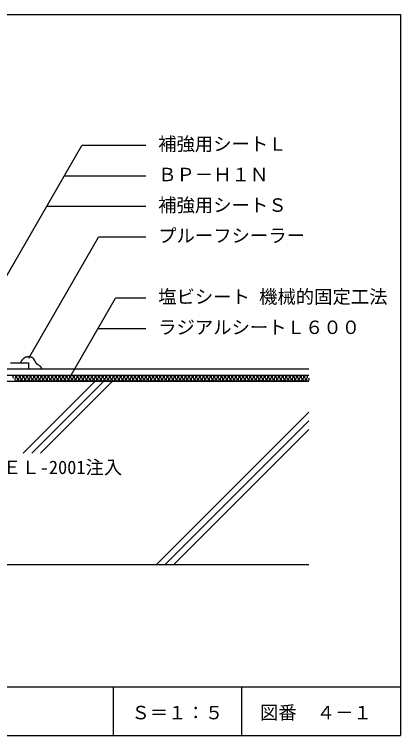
# Model space of a CAD drawing. Units: millimetres, scale not verified. Extents: x -391 to 409, y -625 to 605.
# Drawn here: x 94 to 409, y 15 to 605 of the extents above; entities that cross this region are included whole.
import ezdxf
from ezdxf.enums import TextEntityAlignment as Align

# ---------------------------------------------------------------- set-up
doc = ezdxf.new("R2010")
doc.units = ezdxf.units.MM
doc.header["$LTSCALE"] = 5
for name, color, linetype in [('2-2_in line', 7, 'Continuous'), ('2-3', 3, 'Continuous'), ('2-4_out line', 2, 'Continuous'), ('2-A_moji', 7, 'Continuous'), ('2-D_ハッチ他', 4, 'Continuous'), ('2-E_con他', 4, 'Continuous'), ('F-2', 7, 'Continuous'), ('F-5', 6, 'Continuous'), ('F-7', 1, 'Continuous'), ('F-A', 7, 'Continuous')]:
    doc.layers.add(name, color=color, linetype=linetype)
doc.styles.add('HG丸ｺﾞｼｯｸM-PRO', font='')
doc.styles.add('ＭＳ ゴシック', font='')
doc.styles.get('HG丸ｺﾞｼｯｸM-PRO').set_extended_font_data('HG丸ｺﾞｼｯｸM-PRO')
doc.styles.get('ＭＳ ゴシック').set_extended_font_data('MS Gothic')

msp = doc.modelspace()

# ---------------------------------------------------------------- linework, layer by layer
at = {"layer": '2-2_in line'}
for p, q in [((32.102, 315.181), (105.102, 315.181)), ((32.102, 310.181), (334.372, 310.181)), ((-315.628, 305.181), (334.372, 305.181))]:
    msp.add_line(p, q, dxfattribs=at)
for points in [[(99.105, 320.181), (99.123, 320.312), (99.156, 320.537), (99.193, 320.76), (99.239, 320.981), (99.294, 321.197), (99.363, 321.409), (99.41, 321.529), (99.451, 321.621), (99.53, 321.777), (99.617, 321.929), (99.711, 322.077), (99.811, 322.223), (99.916, 322.365), (99.978, 322.447), (100.053, 322.541), (100.183, 322.702), (100.316, 322.86), (100.451, 323.015), (100.588, 323.169), (100.727, 323.32), (100.809, 323.408), (100.894, 323.499), (101.043, 323.655), (101.195, 323.808), (101.35, 323.958), (101.509, 324.104), (101.673, 324.246), (101.77, 324.325), (101.857, 324.394), (102.012, 324.508), (102.171, 324.616), (102.334, 324.717), (102.502, 324.81), (102.673, 324.893), (102.775, 324.937), (102.889, 324.982), (103.088, 325.049), (103.292, 325.105), (103.499, 325.153)], [(103.499, 325.153), (103.708, 325.192), (103.919, 325.226), (104.042, 325.243), (104.19, 325.262), (104.447, 325.289), (104.703, 325.307), (104.959, 325.317), (105.214, 325.315), (105.468, 325.301), (105.615, 325.287), (105.722, 325.273), (105.907, 325.244), (106.09, 325.21), (106.274, 325.172), (106.458, 325.132), (106.643, 325.091), (106.751, 325.068), (106.873, 325.043), (107.084, 324.999), (107.293, 324.953), (107.5, 324.901), (107.703, 324.838), (107.899, 324.763), (108.01, 324.711), (108.109, 324.658), (108.275, 324.555), (108.433, 324.438), (108.583, 324.31), (108.727, 324.173), (108.863, 324.028), (108.938, 323.941), (109.022, 323.838), (109.16, 323.657), (109.291, 323.471), (109.414, 323.28), (109.531, 323.087), (109.644, 322.89), (109.708, 322.776), (109.775, 322.653)], [(109.775, 322.653), (109.889, 322.439), (110.002, 322.225), (110.113, 322.01), (110.223, 321.794), (110.334, 321.578), (110.399, 321.453), (110.488, 321.284), (110.644, 320.994), (110.808, 320.71), (110.983, 320.433), (111.172, 320.166), (111.377, 319.913), (111.505, 319.774), (111.551, 319.727), (111.633, 319.648), (111.717, 319.571), (111.804, 319.497), (111.893, 319.426), (111.984, 319.358), (112.038, 319.32), (112.128, 319.261), (112.286, 319.164), (112.448, 319.073), (112.61, 318.984), (112.773, 318.895), (112.934, 318.803), (113.026, 318.747), (113.118, 318.688), (113.274, 318.58), (113.426, 318.467), (113.576, 318.35), (113.723, 318.23), (113.869, 318.108), (113.954, 318.036), (114.06, 317.947), (114.241, 317.792), (114.42, 317.634), (114.596, 317.473), (114.766, 317.307)], [(114.766, 317.307), (114.929, 317.133), (115.02, 317.029), (115.072, 316.967), (115.158, 316.858), (115.24, 316.745), (115.318, 316.63), (115.391, 316.511), (115.458, 316.39), (115.494, 316.318), (115.541, 316.217), (115.612, 316.038), (115.674, 315.855), (115.729, 315.669), (115.778, 315.481), (115.824, 315.291), (115.85, 315.181)]]:
    msp.add_lwpolyline(points, dxfattribs=at)
at = {"layer": '2-3'}
msp.add_line((-315.628, 155.181), (334.372, 155.181), dxfattribs=at)
at = {"layer": '2-4_out line'}
for p, q in [((90.552, 320.181), (105.102, 320.181)), ((105.102, 320.181), (105.102, 315.181)), ((105.102, 315.181), (334.372, 315.181))]:
    msp.add_line(p, q, dxfattribs=at)
at = {"layer": '2-A_moji'}
for p, q in [((44.369, 316.996), (148.854, 497.97)), ((201.188, 497.97), (148.854, 497.97)), ((201.188, 472.97), (134.42, 472.97)), ((201.188, 447.97), (119.986, 447.97)), ((105.347, 324.087), (162.437, 422.97)), ((201.188, 422.97), (162.437, 422.97)), ((139.304, 308.803), (176.351, 372.97)), ((201.188, 372.97), (176.351, 372.97)), ((201.188, 347.97), (161.917, 347.97))]:
    msp.add_line(p, q, dxfattribs=at)
at = {"layer": '2-D_ハッチ他'}
for centre, start, end in [((93.634, 308.639), 307.52351, 232.47649), ((95.106, 306.723), 127.52351, 52.47649), ((96.578, 308.639), 307.52351, 232.47649), ((98.05, 306.723), 127.52351, 52.47649), ((99.522, 308.639), 307.52351, 232.47649), ((100.994, 306.723), 127.52351, 52.47649), ((102.466, 308.639), 307.52351, 232.47649), ((103.938, 306.723), 127.52351, 52.47649), ((105.41, 308.639), 307.52351, 232.47649), ((106.882, 306.723), 127.52351, 52.47649), ((108.354, 308.639), 307.52351, 232.47649), ((109.826, 306.723), 127.52351, 52.47649), ((111.298, 308.639), 307.52351, 232.47649), ((112.77, 306.723), 127.52351, 52.47649), ((114.242, 308.639), 307.52351, 232.47649), ((115.714, 306.723), 127.52351, 52.47649), ((117.185, 308.639), 307.52351, 232.47649), ((118.657, 306.723), 127.52351, 52.47649), ((120.129, 308.639), 307.52351, 232.47649), ((121.601, 306.723), 127.52351, 52.47649), ((123.073, 308.639), 307.52351, 232.47649), ((124.545, 306.723), 127.52351, 52.47649), ((126.017, 308.639), 307.52351, 232.47649), ((127.489, 306.723), 127.52351, 52.47649), ((128.961, 308.639), 307.52351, 232.47649), ((130.433, 306.723), 127.52351, 52.47649), ((131.905, 308.639), 307.52351, 232.47649), ((133.377, 306.723), 127.52351, 52.47649), ((134.849, 308.639), 307.52351, 232.47649), ((136.321, 306.723), 127.52351, 52.47649), ((137.793, 308.639), 307.52351, 232.47649), ((139.265, 306.723), 127.52351, 52.47649), ((140.737, 308.639), 307.52351, 232.47649), ((142.209, 306.723), 127.52351, 52.47649), ((143.681, 308.639), 307.52351, 232.47649), ((145.153, 306.723), 127.52351, 52.47649), ((146.625, 308.639), 307.52351, 232.47649), ((148.097, 306.723), 127.52351, 52.47649), ((149.569, 308.639), 307.52351, 232.47649), ((151.041, 306.723), 127.52351, 52.47649), ((152.513, 308.639), 307.52351, 232.47649), ((153.984, 306.723), 127.52351, 52.47649), ((155.456, 308.639), 307.52351, 232.47649), ((156.928, 306.723), 127.52351, 52.47649), ((158.4, 308.639), 307.52351, 232.47649), ((159.872, 306.723), 127.52351, 52.47649), ((161.344, 308.639), 307.52351, 232.47649), ((162.816, 306.723), 127.52351, 52.47649), ((164.288, 308.639), 307.52351, 232.47649), ((165.76, 306.723), 127.52351, 52.47649), ((167.232, 308.639), 307.52351, 232.47649), ((168.704, 306.723), 127.52351, 52.47649), ((170.176, 308.639), 307.52351, 232.47649), ((171.648, 306.723), 127.52351, 52.47649), ((173.12, 308.639), 307.52351, 232.47649), ((174.592, 306.723), 127.52351, 52.47649), ((176.064, 308.639), 307.52351, 232.47649), ((177.536, 306.723), 127.52351, 52.47649), ((179.008, 308.639), 307.52351, 232.47649), ((180.48, 306.723), 127.52351, 52.47649), ((181.952, 308.639), 307.52351, 232.47649), ((183.424, 306.723), 127.52351, 52.47649), ((184.896, 308.639), 307.52351, 232.47649), ((186.368, 306.723), 127.52351, 52.47649), ((187.84, 308.639), 307.52351, 232.47649), ((189.312, 306.723), 127.52351, 52.47649), ((190.783, 308.639), 307.52351, 232.47649), ((192.255, 306.723), 127.52351, 52.47649), ((193.727, 308.639), 307.52351, 232.47649), ((195.199, 306.723), 127.52351, 52.47649), ((196.671, 308.639), 307.52351, 232.47649), ((198.143, 306.723), 127.52351, 52.47649), ((199.615, 308.639), 307.52351, 232.47649), ((201.087, 306.723), 127.52351, 52.47649), ((202.559, 308.639), 307.52351, 232.47649), ((204.031, 306.723), 127.52351, 52.47649), ((205.503, 308.639), 307.52351, 232.47649), ((206.975, 306.723), 127.52351, 52.47649), ((208.447, 308.639), 307.52351, 232.47649), ((209.919, 306.723), 127.52351, 52.47649), ((211.391, 308.639), 307.52351, 232.47649), ((212.863, 306.723), 127.52351, 52.47649), ((214.335, 308.639), 307.52351, 232.47649), ((215.807, 306.723), 127.52351, 52.47649), ((217.279, 308.639), 307.52351, 232.47649), ((218.751, 306.723), 127.52351, 52.47649), ((220.223, 308.639), 307.52351, 232.47649), ((221.695, 306.723), 127.52351, 52.47649), ((223.167, 308.639), 307.52351, 232.47649), ((224.639, 306.723), 127.52351, 52.47649), ((226.111, 308.639), 307.52351, 232.47649), ((227.582, 306.723), 127.52351, 52.47649), ((229.054, 308.639), 307.52351, 232.47649), ((230.526, 306.723), 127.52351, 52.47649), ((231.998, 308.639), 307.52351, 232.47649), ((233.47, 306.723), 127.52351, 52.47649), ((234.942, 308.639), 307.52351, 232.47649), ((236.414, 306.723), 127.52351, 52.47649), ((237.886, 308.639), 307.52351, 232.47649), ((239.358, 306.723), 127.52351, 52.47649), ((240.83, 308.639), 307.52351, 232.47649), ((242.302, 306.723), 127.52351, 52.47649), ((243.774, 308.639), 307.52351, 232.47649), ((245.246, 306.723), 127.52351, 52.47649), ((246.718, 308.639), 307.52351, 232.47649), ((248.19, 306.723), 127.52351, 52.47649), ((249.662, 308.639), 307.52351, 232.47649), ((251.134, 306.723), 127.52351, 52.47649), ((252.606, 308.639), 307.52351, 232.47649), ((254.078, 306.723), 127.52351, 52.47649), ((255.55, 308.639), 307.52351, 232.47649), ((257.022, 306.723), 127.52351, 52.47649), ((258.494, 308.639), 307.52351, 232.47649), ((259.966, 306.723), 127.52351, 52.47649), ((261.438, 308.639), 307.52351, 232.47649), ((262.91, 306.723), 127.52351, 52.47649), ((264.381, 308.639), 307.52351, 232.47649), ((265.853, 306.723), 127.52351, 52.47649), ((267.325, 308.639), 307.52351, 232.47649), ((268.797, 306.723), 127.52351, 52.47649), ((270.269, 308.639), 307.52351, 232.47649), ((271.741, 306.723), 127.52351, 52.47649), ((273.213, 308.639), 307.52351, 232.47649), ((274.685, 306.723), 127.52351, 52.47649), ((276.157, 308.639), 307.52351, 232.47649), ((277.629, 306.723), 127.52351, 52.47649), ((279.101, 308.639), 307.52351, 232.47649), ((280.573, 306.723), 127.52351, 52.47649), ((282.045, 308.639), 307.52351, 232.47649), ((283.517, 306.723), 127.52351, 52.47649), ((284.989, 308.639), 307.52351, 232.47649), ((286.461, 306.723), 127.52351, 52.47649), ((287.933, 308.639), 307.52351, 232.47649), ((289.405, 306.723), 127.52351, 52.47649), ((290.877, 308.639), 307.52351, 232.47649), ((292.349, 306.723), 127.52351, 52.47649), ((293.821, 308.639), 307.52351, 232.47649), ((295.293, 306.723), 127.52351, 52.47649), ((296.765, 308.639), 307.52351, 232.47649), ((298.237, 306.723), 127.52351, 52.47649), ((299.709, 308.639), 307.52351, 232.47649), ((301.18, 306.723), 127.52351, 52.47649), ((302.652, 308.639), 307.52351, 232.47649), ((304.124, 306.723), 127.52351, 52.47649), ((305.596, 308.639), 307.52351, 232.47649), ((307.068, 306.723), 127.52351, 52.47649), ((308.54, 308.639), 307.52351, 232.47649), ((310.012, 306.723), 127.52351, 52.47649), ((311.484, 308.639), 307.52351, 232.47649), ((312.956, 306.723), 127.52351, 52.47649), ((314.428, 308.639), 307.52351, 232.47649), ((315.9, 306.723), 127.52351, 52.47649), ((317.372, 308.639), 307.52351, 232.47649), ((318.844, 306.723), 127.52351, 52.47649), ((320.316, 308.639), 307.52351, 232.47649), ((321.788, 306.723), 127.52351, 52.47649), ((323.26, 308.639), 307.52351, 232.47649), ((324.732, 306.723), 127.52351, 52.47649), ((326.204, 308.639), 307.52351, 232.47649), ((327.676, 306.723), 127.52351, 52.47649), ((329.148, 308.639), 307.52351, 232.47649), ((330.62, 306.723), 127.52351, 52.47649), ((332.092, 308.639), 307.52351, 232.47649), ((333.564, 306.723), 127.52351, 52.47649)]:
    msp.add_arc(centre, 1.208, start, end, dxfattribs=at)
at = {"layer": '2-E_con他'}
for p, q in [((100.833, 246.208), (159.806, 305.181)), ((107.904, 246.208), (166.877, 305.181)), ((114.975, 246.208), (173.949, 305.181)), ((209.806, 155.181), (334.372, 279.746)), ((216.877, 155.181), (334.372, 272.675)), ((223.949, 155.181), (334.372, 265.604))]:
    msp.add_line(p, q, dxfattribs=at)
at = {"layer": 'F-2'}
for p, q in [((174.372, 55.242), (174.372, 15.242)), ((279.372, 55.242), (279.372, 15.242))]:
    msp.add_line(p, q, dxfattribs=at)
at = {"layer": 'F-5'}
msp.add_line((-390.628, 55.242), (409.372, 55.242), dxfattribs=at)
at = {"layer": 'F-7'}
for p, q in [((-390.628, 605.242), (409.372, 605.242)), ((409.372, 605.242), (409.372, 15.242)), ((-390.628, 15.242), (409.372, 15.242))]:
    msp.add_line(p, q, dxfattribs=at)

# ---------------------------------------------------------------- texts
at = {"layer": '2-A_moji', "style": 'ＭＳ ゴシック'}
for s, p in [('補強用シートＬ', (211.188, 490.47)), ('ＢＰ－Ｈ１Ｎ', (211.188, 465.47)), ('補強用シートＳ', (211.188, 440.47)), ('プルーフシーラー', (211.188, 415.47)), ('塩ビシート 機械的固定工法', (211.188, 365.47)), ('ラジアルシートＬ６００', (211.188, 340.47)), ('ＥＬ-2001注入', (84.339, 225.91))]:
    msp.add_text(s, height=11, dxfattribs=at).set_placement(p, align=Align.BOTTOM_LEFT)
at = {"layer": 'F-A', "style": 'HG丸ｺﾞｼｯｸM-PRO'}
for s, p in [('Ｓ＝１：５', (189.372, 25.242)), ('図番', (294.372, 25.242)), ('４－１', (340.789, 25.242))]:
    msp.add_text(s, height=11, dxfattribs=at).set_placement(p, align=Align.BOTTOM_LEFT)

doc.saveas('drawing.dxf')
